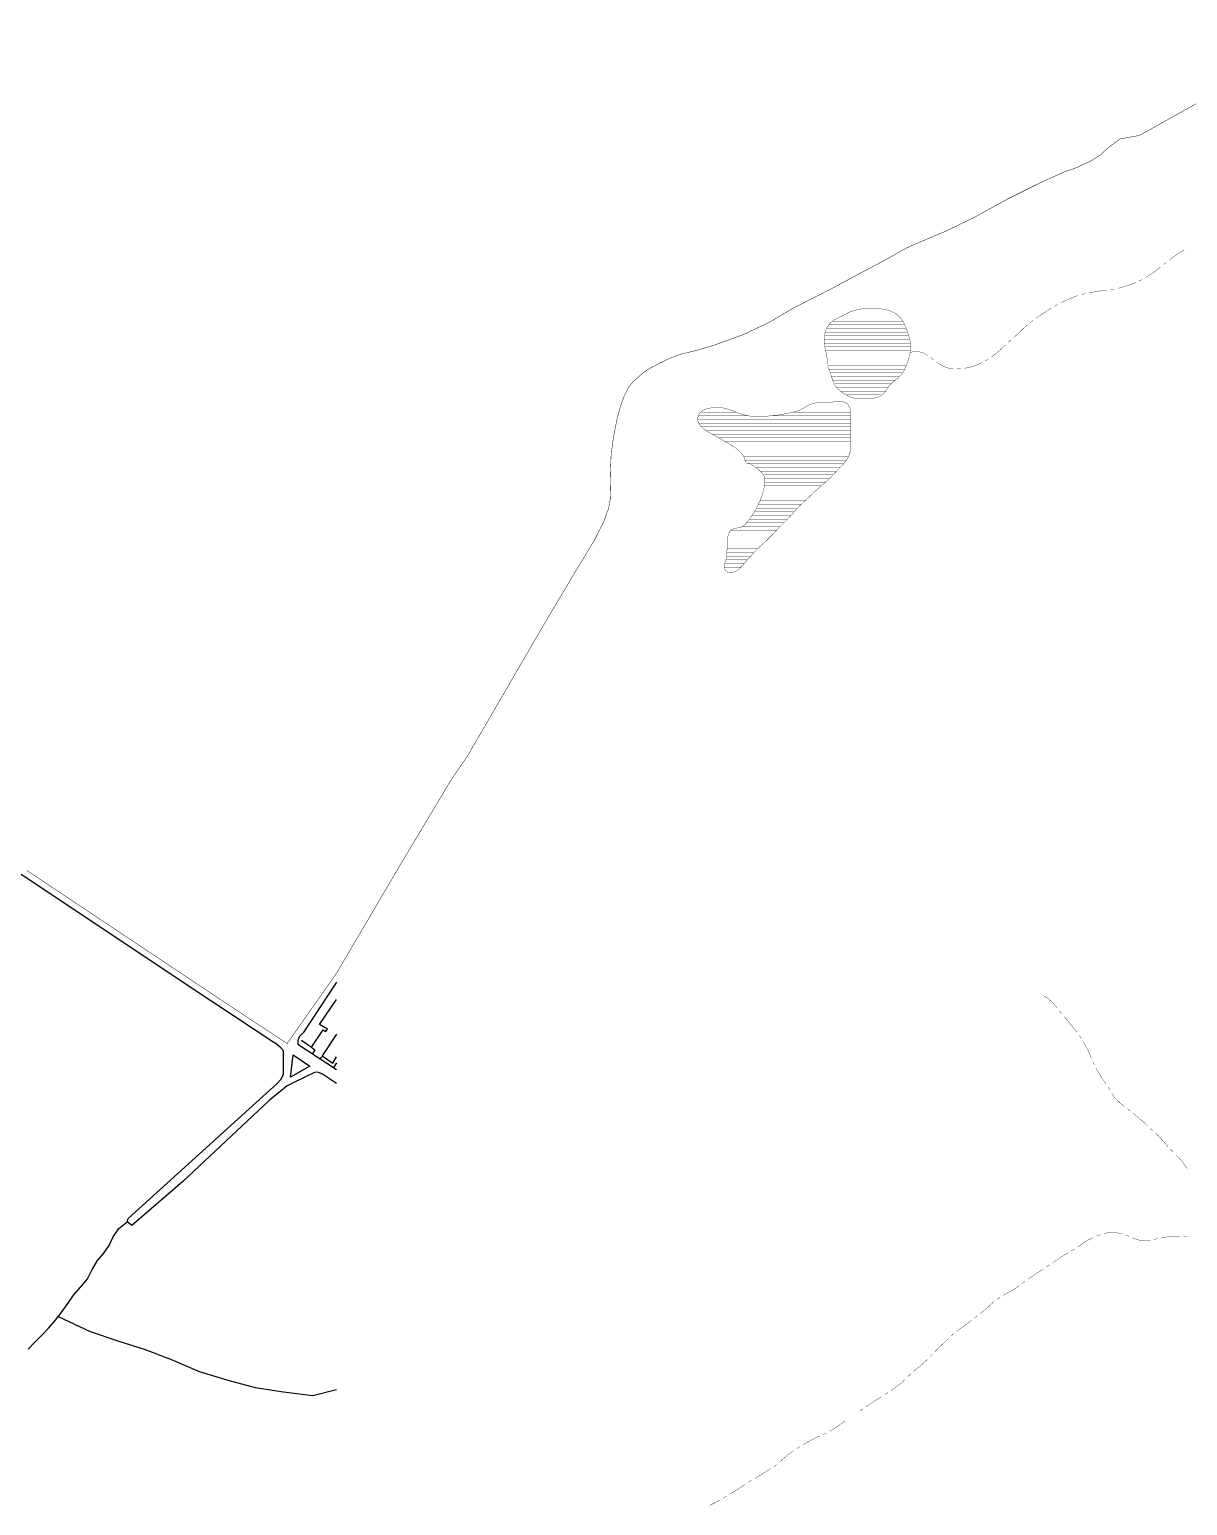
# Model space of a CAD drawing. Extents: x 204548 to 208114, y 4836513 to 4840071.
# Drawn here: x 206789 to 207416, y 4838998 to 4839797 of the extents above; entities that cross this region are included whole.
import ezdxf

# ---------------------------------------------------------------- set-up
doc = ezdxf.new("R2010")
doc.units = 0
doc.header["$LTSCALE"] = 1.5
doc.header["$MEASUREMENT"] = 0
for name, color, linetype in [('HD-CURSO-INTER', 170, 'CONTINUOUS'), ('HD-HACH-HIDROG', 160, 'CONTINUOUS'), ('HD-LAGOS-PERENE', 170, 'CONTINUOUS'), ('LM-LIM-SETOR-FISCAL', 2, 'CONTINUOUS'), ('SV-CAMINHO-TRILHA', 20, 'CONTINUOUS'), ('SV-RUA-NAO-PAV-S-GUIA-C-GUIA', 7, 'CONTINUOUS'), ('SV-RUA-PAVIM-S-GUIA-C-GUIA', 7, 'CONTINUOUS')]:
    doc.layers.add(name, color=color, linetype=linetype)
doc.linetypes.add('Limite', pattern='A,20,-3,[130,ltypeshp.shx,S=6.35,R=0,X=0,Y=0],-3,20', length=46)

# ---------------------------------------------------------------- blocks, each defined once
blk = doc.blocks.new('*X2')
at = {"layer": 'HD-HACH-HIDROG', "const_width": 0.13}
for points in [[(207151.016751, 4839587.521238), (207177.809416, 4839587.521506)], [(207152.714457, 4839589.521288), (207171.265817, 4839589.521474)], [(207156.562575, 4839591.52136), (207165.326393, 4839591.521447)], [(207190.268369, 4839587.521631), (207233.493734, 4839587.522063)], [(207202.276679, 4839589.521784), (207233.394329, 4839589.522095)], [(207207.616992, 4839591.52187), (207233.239926, 4839591.522126)], [(207211.194014, 4839593.521939), (207232.063449, 4839593.522148)], [(207150.572488, 4839585.521201), (207233.545213, 4839585.52203)], [(207151.209894, 4839583.521174), (207233.534184, 4839583.521997)], [(207152.658922, 4839581.521155), (207233.523154, 4839581.521964)], [(207155.353793, 4839579.521149), (207233.525011, 4839579.521931)], [(207158.580714, 4839577.521149), (207233.532028, 4839577.521898)], [(207162.131434, 4839575.521151), (207233.539046, 4839575.521865)], [(207165.54181, 4839573.521152), (207233.525429, 4839573.521832)], [(207168.749337, 4839571.521151), (207233.508565, 4839571.521799)], [(207171.893034, 4839569.52115), (207233.491701, 4839569.521766)], [(207173.945134, 4839567.521137), (207232.79033, 4839567.521726)], [(207175.31697, 4839565.521118), (207232.012157, 4839565.521685)], [(207176.119583, 4839563.521093), (207231.233984, 4839563.521644)], [(207177.790777, 4839561.521077), (207229.474166, 4839561.521594)], [(207182.18054, 4839559.521088), (207227.683129, 4839559.521543)], [(207184.461022, 4839557.521078), (207225.873577, 4839557.521492)], [(207186.486991, 4839555.521065), (207223.987224, 4839555.52144)], [(207186.246187, 4839547.52093), (207215.265876, 4839547.521221)], [(207186.604194, 4839549.520967), (207217.591656, 4839549.521277)], [(207186.724234, 4839553.521034), (207222.023848, 4839553.521387)], [(207186.961478, 4839551.521004), (207219.840454, 4839551.521332)], [(207183.438533, 4839539.52077), (207206.685292, 4839539.521003)], [(207184.314922, 4839541.520812), (207208.843246, 4839541.521057)], [(207185.14666, 4839543.520853), (207210.99117, 4839543.521112)], [(207185.88818, 4839545.520894), (207213.09649, 4839545.521166)], [(207178.528518, 4839531.520589), (207199.307232, 4839531.520797)], [(207179.971175, 4839533.520637), (207201.108556, 4839533.520848)], [(207181.377474, 4839535.520684), (207202.913844, 4839535.520899)], [(207182.408003, 4839537.520727), (207204.786666, 4839537.520951)], [(207167.382203, 4839523.520346), (207191.515796, 4839523.520587)], [(207168.465274, 4839525.52039), (207193.365863, 4839525.520639)], [(207174.920134, 4839527.520487), (207195.218612, 4839527.52069)], [(207177.070838, 4839529.520542), (207197.266286, 4839529.520744)], [(207166.561676, 4839515.520206), (207183.247647, 4839515.520372)], [(207166.593422, 4839517.520239), (207185.376737, 4839517.520427)], [(207166.625169, 4839519.520272), (207187.502213, 4839519.520481)], [(207167.001243, 4839521.520309), (207189.523124, 4839521.520534)], [(207165.47664, 4839507.520063), (207175.872023, 4839507.520167)], [(207165.883851, 4839509.5201), (207177.677779, 4839509.520218)], [(207166.201943, 4839511.520136), (207179.405095, 4839511.520268)], [(207166.520034, 4839513.520172), (207181.132411, 4839513.520318)], [(207165.032129, 4839505.520025), (207173.84972, 4839505.520113)]]:
    blk.add_lwpolyline(points, dxfattribs=at)
blk = doc.blocks.new('*X1')
at = {"layer": 'HD-HACH-HIDROG', "const_width": 0.13}
for points in [[(207231.28086, 4839642.790654), (207257.472806, 4839642.790916)], [(207236.979559, 4839644.790744), (207252.314787, 4839644.790898)], [(207220.682588, 4839634.790416), (207263.439264, 4839634.790844)], [(207221.922176, 4839636.790462), (207262.539423, 4839636.790868)], [(207223.956286, 4839638.790515), (207261.639582, 4839638.790892)], [(207227.531012, 4839640.790584), (207259.618193, 4839640.790905)], [(207219.227894, 4839626.79027), (207265.819811, 4839626.790736)], [(207219.263475, 4839628.790303), (207265.306333, 4839628.790764)], [(207219.53877, 4839630.790339), (207264.792855, 4839630.790791)], [(207219.814065, 4839632.790375), (207264.279378, 4839632.790819)], [(207219.600722, 4839624.790241), (207265.760966, 4839624.790702)], [(207219.973549, 4839622.790211), (207265.70191, 4839622.790669)], [(207220.325135, 4839620.790182), (207265.419101, 4839620.790633)], [(207220.65547, 4839618.790152), (207264.873281, 4839618.790594)], [(207220.816265, 4839616.790121), (207264.327462, 4839616.790556)], [(207220.94354, 4839614.790089), (207263.52854, 4839614.790515)], [(207221.481863, 4839612.790061), (207262.699838, 4839612.790473)], [(207222.256497, 4839610.790036), (207261.509374, 4839610.790429)], [(207223.031131, 4839608.790011), (207259.740485, 4839608.790378)], [(207223.951086, 4839606.789987), (207257.728186, 4839606.790325)], [(207224.952784, 4839604.789964), (207255.342797, 4839604.790268)], [(207225.954481, 4839602.789941), (207253.706496, 4839602.790219)], [(207228.223929, 4839600.789931), (207252.306915, 4839600.790172)], [(207231.28251, 4839598.789928), (207249.771883, 4839598.790113)]]:
    blk.add_lwpolyline(points, dxfattribs=at)

msp = doc.modelspace()

# ---------------------------------------------------------------- linework, layer by layer
at = {"layer": 'HD-CURSO-INTER', "const_width": 0.18, "flags": 128}
for points in [[(207409.02, 4839674.08), (207409.98, 4839674.76)], [(207409.98, 4839674.76), (207410.25, 4839674.95)], [(207410.25, 4839674.95), (207410.81, 4839675.32)], [(207410.81, 4839675.32), (207411.49, 4839675.79)], [(207411.49, 4839675.79), (207412.48, 4839676.42)], [(207412.48, 4839676.42), (207412.75, 4839676.6)], [(207412.75, 4839676.6), (207413.33, 4839676.95)], [(207413.33, 4839676.95), (207414.04, 4839677.38)], [(207414.04, 4839677.38), (207414.18, 4839677.47)], [(207398.88, 4839666.17), (207399.7, 4839666.8)], [(207399.7, 4839666.8), (207400.41, 4839667.35)], [(207400.41, 4839667.35), (207401.28, 4839668.03)], [(207402.84, 4839669.28), (207403.62, 4839669.91)], [(207403.62, 4839669.91), (207403.93, 4839670.15)], [(207403.93, 4839670.15), (207404.41, 4839670.53)], [(207405.97, 4839671.77), (207406.28, 4839672.01)], [(207406.28, 4839672.01), (207407.56, 4839672.99)], [(207407.56, 4839672.99), (207407.81, 4839673.19)], [(207407.81, 4839673.19), (207408.36, 4839673.59)], [(207408.36, 4839673.59), (207409.02, 4839674.08)], [(207384, 4839658.19), (207384.84, 4839658.48)], [(207384.84, 4839658.48), (207385.89, 4839658.87)], [(207385.89, 4839658.87), (207386.25, 4839659)], [(207386.25, 4839659), (207386.82, 4839659.23)], [(207386.82, 4839659.23), (207387.65, 4839659.56)], [(207387.65, 4839659.56), (207387.75, 4839659.6)], [(207389.57, 4839660.43), (207390.47, 4839660.86)], [(207390.47, 4839660.86), (207391.32, 4839661.28)], [(207391.32, 4839661.28), (207391.36, 4839661.31)], [(207393.1, 4839662.3), (207393.92, 4839662.77)], [(207393.92, 4839662.77), (207394.81, 4839663.33)], [(207394.81, 4839663.33), (207395.19, 4839663.57)], [(207395.19, 4839663.57), (207395.65, 4839663.88)], [(207395.65, 4839663.88), (207396.44, 4839664.41)], [(207396.44, 4839664.41), (207397.3, 4839665.01)], [(207397.3, 4839665.01), (207397.67, 4839665.28)], [(207397.67, 4839665.28), (207398.11, 4839665.6)], [(207398.11, 4839665.6), (207398.88, 4839666.17)], [(207348.83, 4839649.45), (207351.03, 4839650.43)], [(207351.03, 4839650.43), (207351.57, 4839650.67)], [(207351.57, 4839650.67), (207352.87, 4839651.21)], [(207352.87, 4839651.21), (207353.54, 4839651.49)], [(207353.54, 4839651.49), (207354.73, 4839651.95)], [(207354.73, 4839651.95), (207354.94, 4839652.04)], [(207354.94, 4839652.04), (207355.67, 4839652.29)], [(207355.67, 4839652.29), (207356.36, 4839652.53)], [(207356.36, 4839652.53), (207356.62, 4839652.6)], [(207358.55, 4839653.14), (207359.08, 4839653.29)], [(207359.08, 4839653.29), (207360.5, 4839653.58)], [(207362.46, 4839653.98), (207363.44, 4839654.16)], [(207363.44, 4839654.16), (207363.5, 4839654.18)], [(207363.5, 4839654.18), (207364.42, 4839654.36)], [(207364.42, 4839654.36), (207364.99, 4839654.47)], [(207364.99, 4839654.47), (207366.38, 4839654.73)], [(207366.38, 4839654.73), (207366.47, 4839654.75)], [(207366.47, 4839654.75), (207368.36, 4839655.07)], [(207368.36, 4839655.07), (207368.82, 4839655.15)], [(207368.82, 4839655.15), (207371.33, 4839655.46)], [(207371.33, 4839655.46), (207371.8, 4839655.52)], [(207371.8, 4839655.52), (207372.32, 4839655.58)], [(207374.31, 4839655.83), (207375.3, 4839655.96)], [(207375.3, 4839655.96), (207375.72, 4839656.02)], [(207375.72, 4839656.02), (207376.28, 4839656.13)], [(207378.24, 4839656.53), (207378.66, 4839656.61)], [(207378.66, 4839656.61), (207379.22, 4839656.76)], [(207379.22, 4839656.76), (207380.11, 4839656.99)], [(207380.11, 4839656.99), (207381.15, 4839657.28)], [(207381.15, 4839657.28), (207381.56, 4839657.4)], [(207381.56, 4839657.4), (207382.1, 4839657.57)], [(207382.1, 4839657.57), (207382.99, 4839657.85)], [(207382.99, 4839657.85), (207384, 4839658.19)], [(207336.29, 4839642.02), (207336.82, 4839642.38)], [(207336.82, 4839642.38), (207337.95, 4839643.14)], [(207337.95, 4839643.14), (207338.07, 4839643.21)], [(207338.07, 4839643.21), (207340.46, 4839644.78)], [(207340.46, 4839644.78), (207340.57, 4839644.86)], [(207340.57, 4839644.86), (207342.16, 4839645.83)], [(207343.88, 4839646.86), (207344.26, 4839647.08)], [(207344.26, 4839647.08), (207344.75, 4839647.35)], [(207344.75, 4839647.35), (207345.57, 4839647.81)], [(207345.57, 4839647.81), (207345.62, 4839647.84)], [(207347.4, 4839648.75), (207348.3, 4839649.19)], [(207348.3, 4839649.19), (207348.83, 4839649.45)], [(207326.23, 4839634.04), (207326.86, 4839634.64)], [(207326.86, 4839634.64), (207327.31, 4839635.07)], [(207327.31, 4839635.07), (207329.07, 4839636.66)], [(207330.62, 4839637.93), (207331.4, 4839638.55)], [(207331.4, 4839638.55), (207331.83, 4839638.89)], [(207331.83, 4839638.89), (207332.2, 4839639.15)], [(207333.82, 4839640.32), (207334.28, 4839640.63)], [(207334.28, 4839640.63), (207335.47, 4839641.45)], [(207335.47, 4839641.45), (207335.51, 4839641.48)], [(207335.51, 4839641.48), (207336.29, 4839642.02)], [(207318.77, 4839627.18), (207319.51, 4839627.86)], [(207319.51, 4839627.86), (207319.84, 4839628.17)], [(207319.84, 4839628.17), (207320.25, 4839628.53)], [(207321.74, 4839629.86), (207322.08, 4839630.16)], [(207322.08, 4839630.16), (207322.49, 4839630.52)], [(207322.49, 4839630.52), (207323.2, 4839631.16)], [(207323.2, 4839631.16), (207324.69, 4839632.56)], [(207324.69, 4839632.56), (207325.15, 4839632.99)], [(207325.15, 4839632.99), (207326.13, 4839633.94)], [(207326.13, 4839633.94), (207326.23, 4839634.04)], [(207265.67, 4839621.71), (207266.63, 4839622)], [(207266.63, 4839622), (207267.3, 4839622.2)], [(207267.3, 4839622.2), (207268.59, 4839622.35)], [(207268.59, 4839622.35), (207268.84, 4839622.37)], [(207268.84, 4839622.37), (207271.56, 4839621.96)], [(207271.56, 4839621.96), (207271.68, 4839621.94)], [(207271.68, 4839621.94), (207272.49, 4839621.61)], [(207272.49, 4839621.61), (207273.17, 4839621.33)], [(207273.17, 4839621.33), (207275.11, 4839620.15)], [(207276.76, 4839619.02), (207276.94, 4839618.89)], [(207276.94, 4839618.89), (207277.55, 4839618.42)], [(207277.55, 4839618.42), (207278.17, 4839617.95)], [(207309.67, 4839619.38), (207309.87, 4839619.51)], [(207309.87, 4839619.51), (207310.48, 4839619.96)], [(207310.48, 4839619.96), (207311.08, 4839620.4)], [(207311.08, 4839620.4), (207312.07, 4839621.17)], [(207312.07, 4839621.17), (207312.26, 4839621.32)], [(207312.26, 4839621.32), (207312.84, 4839621.81)], [(207312.84, 4839621.81), (207313.41, 4839622.28)], [(207313.41, 4839622.28), (207314.36, 4839623.11)], [(207314.36, 4839623.11), (207314.65, 4839623.37)], [(207314.65, 4839623.37), (207316.57, 4839625.14)], [(207316.57, 4839625.14), (207316.85, 4839625.41)], [(207316.85, 4839625.41), (207317.3, 4839625.83)], [(207278.17, 4839617.95), (207278.35, 4839617.82)], [(207279.95, 4839616.62), (207280.77, 4839616.04)], [(207280.77, 4839616.04), (207280.82, 4839616.01)], [(207280.82, 4839616.01), (207281.61, 4839615.5)], [(207281.61, 4839615.5), (207282.1, 4839615.19)], [(207282.1, 4839615.19), (207283.34, 4839614.5)], [(207283.34, 4839614.5), (207283.42, 4839614.46)], [(207283.42, 4839614.46), (207286.13, 4839613.4)], [(207286.13, 4839613.4), (207286.19, 4839613.38)], [(207286.19, 4839613.38), (207287.11, 4839613.19)], [(207287.11, 4839613.19), (207287.82, 4839613.04)], [(207287.82, 4839613.04), (207289.08, 4839612.91)], [(207291.08, 4839612.86), (207293.08, 4839612.97)], [(207295.07, 4839613.2), (207297.03, 4839613.56)], [(207297.03, 4839613.56), (207297.08, 4839613.57)], [(207297.08, 4839613.57), (207299.92, 4839614.36)], [(207299.92, 4839614.36), (207299.97, 4839614.37)], [(207299.97, 4839614.37), (207300.87, 4839614.7)], [(207300.87, 4839614.7), (207301.39, 4839614.88)], [(207301.39, 4839614.88), (207303.64, 4839615.84)], [(207303.64, 4839615.84), (207303.65, 4839615.85)], [(207303.65, 4839615.85), (207304.53, 4839616.29)], [(207306.3, 4839617.23), (207306.32, 4839617.24)], [(207306.32, 4839617.24), (207307.16, 4839617.74)], [(207307.16, 4839617.74), (207307.61, 4839618)], [(207307.61, 4839618), (207308, 4839618.27)], [(207337.89, 4839273.5), (207338.77, 4839273.02)], [(207338.77, 4839273.02), (207339.25, 4839272.76)], [(207339.25, 4839272.76), (207340.45, 4839271.93)], [(207340.45, 4839271.93), (207340.48, 4839271.91)], [(207340.48, 4839271.91), (207341.95, 4839270.61)], [(207341.95, 4839270.61), (207342.41, 4839270.21)], [(207342.41, 4839270.21), (207344, 4839268.43)], [(207344, 4839268.43), (207344.4, 4839267.98)], [(207344.4, 4839267.98), (207345.27, 4839266.89)], [(207346.5, 4839265.31), (207347, 4839264.68)], [(207347, 4839264.68), (207347.75, 4839263.74)], [(207349.07, 4839262.24), (207349.74, 4839261.5)], [(207349.74, 4839261.5), (207349.83, 4839261.4)], [(207349.83, 4839261.4), (207351.07, 4839259.83)], [(207349.83, 4839261.4), (207349.83, 4839261.4)], [(207351.07, 4839259.83), (207351.7, 4839259.05)], [(207351.7, 4839259.05), (207352.33, 4839258.28)], [(207352.33, 4839258.28), (207352.64, 4839257.89)], [(207352.64, 4839257.89), (207354.22, 4839255.95)], [(207354.22, 4839255.95), (207354.51, 4839255.59)], [(207354.51, 4839255.59), (207354.85, 4839255.17)], [(207354.85, 4839255.17), (207355.44, 4839254.41)], [(207355.44, 4839254.41), (207356.07, 4839253.59)], [(207357.26, 4839251.98), (207357.5, 4839251.64)], [(207357.5, 4839251.64), (207357.83, 4839251.16)], [(207357.83, 4839251.16), (207358.34, 4839250.4)], [(207358.34, 4839250.4), (207358.39, 4839250.33)], [(207359.45, 4839248.63), (207359.92, 4839247.85)], [(207359.92, 4839247.85), (207360.93, 4839246.02)], [(207360.93, 4839246.02), (207361.27, 4839245.41)], [(207361.27, 4839245.41), (207361.85, 4839244.25)], [(207361.85, 4839244.25), (207361.95, 4839244.07)], [(207361.95, 4839244.07), (207362.29, 4839243.35)], [(207362.29, 4839243.35), (207362.59, 4839242.71)], [(207362.59, 4839242.71), (207363.5, 4839240.6)], [(207363.5, 4839240.6), (207363.75, 4839240.03)], [(207363.75, 4839240.03), (207363.89, 4839239.68)], [(207364.66, 4839237.84), (207365.06, 4839236.92)], [(207365.06, 4839236.92), (207365.4, 4839236.15)], [(207365.4, 4839236.15), (207365.47, 4839236.01)], [(207366.38, 4839234.23), (207366.77, 4839233.48)], [(207366.77, 4839233.48), (207367.34, 4839232.48)], [(207367.34, 4839232.48), (207367.51, 4839232.18)], [(207367.51, 4839232.18), (207368.38, 4839230.77)], [(207368.38, 4839230.77), (207368.88, 4839229.96)], [(207368.88, 4839229.96), (207369.46, 4839229.08)], [(207369.46, 4839229.08), (207369.7, 4839228.7)], [(207369.7, 4839228.7), (207370.56, 4839227.42)], [(207370.56, 4839227.42), (207371.07, 4839226.67)], [(207371.07, 4839226.67), (207371.68, 4839225.76)], [(207372.8, 4839224.1), (207373.34, 4839223.26)], [(207373.34, 4839223.26), (207373.56, 4839222.92)], [(207373.56, 4839222.92), (207373.86, 4839222.41)], [(207374.88, 4839220.68), (207375.39, 4839219.82)], [(207375.39, 4839219.82), (207375.63, 4839219.42)], [(207375.63, 4839219.42), (207376.52, 4839218.18)], [(207376.52, 4839218.18), (207376.89, 4839217.66)], [(207376.89, 4839217.66), (207378.6, 4839216.03)], [(207378.6, 4839216.03), (207379.05, 4839215.6)], [(207379.05, 4839215.6), (207380.14, 4839214.76)], [(207380.14, 4839214.76), (207380.25, 4839214.68)], [(207380.25, 4839214.68), (207381.74, 4839213.55)], [(207383.32, 4839212.32), (207383.6, 4839212.1)], [(207383.6, 4839212.1), (207384.88, 4839211.07)], [(207386.44, 4839209.82), (207387.21, 4839209.19)], [(207387.21, 4839209.19), (207387.28, 4839209.13)], [(207387.28, 4839209.13), (207387.99, 4839208.56)], [(207387.99, 4839208.56), (207388.44, 4839208.18)], [(207388.44, 4839208.18), (207389.53, 4839207.28)], [(207389.53, 4839207.28), (207389.6, 4839207.23)], [(207389.6, 4839207.23), (207390.29, 4839206.63)], [(207390.29, 4839206.63), (207390.74, 4839206.25)], [(207390.74, 4839206.25), (207391.8, 4839205.32)], [(207391.8, 4839205.32), (207392.03, 4839205.12)], [(207392.03, 4839205.12), (207394.02, 4839203.3)], [(207395.49, 4839201.94), (207396.22, 4839201.27)], [(207396.22, 4839201.27), (207396.67, 4839200.85)], [(207396.67, 4839200.85), (207396.96, 4839200.59)], [(207398.42, 4839199.22), (207398.86, 4839198.81)], [(207398.86, 4839198.81), (207399.85, 4839197.83)], [(207399.85, 4839197.83), (207400.15, 4839197.53)], [(207400.15, 4839197.53), (207401.9, 4839195.64)], [(207401.9, 4839195.64), (207402.19, 4839195.33)], [(207402.19, 4839195.33), (207402.58, 4839194.9)], [(207402.58, 4839194.9), (207403.19, 4839194.21)], [(207403.19, 4839194.21), (207403.9, 4839193.4)], [(207403.9, 4839193.4), (207404.18, 4839193.08)], [(207404.18, 4839193.08), (207405.23, 4839191.91)], [(207406.59, 4839190.44), (207407.27, 4839189.7)], [(207407.27, 4839189.7), (207407.32, 4839189.64)], [(207407.32, 4839189.64), (207407.96, 4839188.98)], [(207409.36, 4839187.55), (207409.48, 4839187.43)], [(207409.48, 4839187.43), (207410.06, 4839186.84)], [(207410.06, 4839186.84), (207410.53, 4839186.36)], [(207410.53, 4839186.36), (207411.44, 4839185.4)], [(207411.44, 4839185.4), (207411.56, 4839185.27)], [(207411.56, 4839185.27), (207412.1, 4839184.65)], [(207412.1, 4839184.65), (207412.66, 4839184.01)], [(207412.66, 4839184.01), (207413.95, 4839182.28)], [(207413.95, 4839182.28), (207414.45, 4839181.61)], [(207414.45, 4839181.61), (207415.12, 4839180.66)], [(207415.12, 4839180.66), (207415.32, 4839180.38)], [(207415.32, 4839180.38), (207415.71, 4839179.85)], [(207358.84, 4839139.22), (207358.26, 4839138.81)], [(207360.72, 4839140.52), (207358.84, 4839139.22)], [(207361.35, 4839140.86), (207360.72, 4839140.52)], [(207362.65, 4839141.58), (207361.35, 4839140.86)], [(207363.11, 4839141.8), (207362.65, 4839141.58)], [(207364.01, 4839142.22), (207363.11, 4839141.8)], [(207364.02, 4839142.23), (207364.01, 4839142.22)], [(207364.93, 4839142.64), (207364.02, 4839142.23)], [(207367.5, 4839143.76), (207366.76, 4839143.44)], [(207367.68, 4839143.83), (207367.5, 4839143.76)], [(207368.62, 4839144.19), (207367.68, 4839143.83)], [(207370.67, 4839144.83), (207370.52, 4839144.78)], [(207371.5, 4839144.99), (207370.67, 4839144.83)], [(207372.14, 4839145.11), (207371.5, 4839144.99)], [(207372.49, 4839145.15), (207372.14, 4839145.11)], [(207373.64, 4839145.27), (207372.49, 4839145.15)], [(207374.48, 4839145.3), (207373.64, 4839145.27)], [(207375.15, 4839145.31), (207374.48, 4839145.3)], [(207375.48, 4839145.29), (207375.15, 4839145.31)], [(207377.21, 4839145.19), (207375.48, 4839145.29)], [(207377.48, 4839145.15), (207377.21, 4839145.19)], [(207378.7, 4839144.98), (207377.48, 4839145.15)], [(207379.45, 4839144.82), (207378.7, 4839144.98)], [(207380.17, 4839144.66), (207379.45, 4839144.82)], [(207380.42, 4839144.59), (207380.17, 4839144.66)], [(207384.18, 4839143.25), (207382.33, 4839144)], [(207386.5, 4839142.29), (207386.03, 4839142.49)], [(207386.96, 4839142.11), (207386.5, 4839142.29)], [(207387.92, 4839141.74), (207386.96, 4839142.11)], [(207388.84, 4839141.43), (207387.92, 4839141.74)], [(207389.36, 4839141.26), (207388.84, 4839141.43)], [(207389.81, 4839141.19), (207389.36, 4839141.26)], [(207392.3, 4839140.76), (207389.81, 4839141.19)], [(207392.77, 4839140.79), (207392.3, 4839140.76)], [(207394.24, 4839140.87), (207392.77, 4839140.79)], [(207394.76, 4839140.96), (207394.24, 4839140.87)], [(207395.72, 4839141.13), (207394.76, 4839140.96)], [(207395.74, 4839141.14), (207395.72, 4839141.13)], [(207398.99, 4839141.94), (207397.69, 4839141.61)], [(207399.63, 4839142.09), (207398.99, 4839141.94)], [(207401.94, 4839142.57), (207401.59, 4839142.5)], [(207402.57, 4839142.65), (207401.94, 4839142.57)], [(207404.9, 4839142.94), (207402.57, 4839142.65)], [(207405.56, 4839142.97), (207404.9, 4839142.94)], [(207407.15, 4839143.03), (207405.56, 4839142.97)], [(207407.55, 4839143.03), (207407.15, 4839143.03)], [(207408.65, 4839143.03), (207407.55, 4839143.03)], [(207409.55, 4839143.02), (207408.65, 4839143.03)], [(207411.13, 4839143.02), (207409.55, 4839143.02)], [(207411.55, 4839143.02), (207411.13, 4839143.02)], [(207414.13, 4839143.04), (207413.55, 4839143.04)], [(207414.55, 4839143.04), (207414.13, 4839143.04)], [(207415.55, 4839143.05), (207414.55, 4839143.04)], [(207346.79, 4839131.62), (207344.51, 4839130.09)], [(207347.01, 4839131.76), (207346.79, 4839131.62)], [(207349.3, 4839133.21), (207347.01, 4839131.76)], [(207349.54, 4839133.35), (207349.3, 4839133.21)], [(207350.59, 4839133.98), (207349.54, 4839133.35)], [(207351.26, 4839134.38), (207350.59, 4839133.98)], [(207353.74, 4839135.81), (207352.99, 4839135.38)], [(207353.86, 4839135.89), (207353.74, 4839135.81)], [(207354.72, 4839136.4), (207353.86, 4839135.89)], [(207357.05, 4839137.92), (207356.39, 4839137.49)], [(207357.22, 4839138.05), (207357.05, 4839137.92)], [(207358.26, 4839138.81), (207357.22, 4839138.05)], [(207333.95, 4839123.1), (207332.84, 4839122.36)], [(207334.51, 4839123.47), (207333.95, 4839123.1)], [(207335.21, 4839123.92), (207334.51, 4839123.47)], [(207335.34, 4839124.01), (207335.21, 4839123.92)], [(207336.47, 4839124.73), (207335.34, 4839124.01)], [(207337.02, 4839125.1), (207336.47, 4839124.73)], [(207337.86, 4839125.64), (207337.02, 4839125.1)], [(207340.77, 4839127.56), (207339.53, 4839126.74)], [(207341.2, 4839127.85), (207340.77, 4839127.56)], [(207343.06, 4839129.11), (207342.85, 4839128.97)], [(207343.68, 4839129.53), (207343.06, 4839129.11)], [(207344.3, 4839129.96), (207343.68, 4839129.53)], [(207344.51, 4839130.09), (207344.3, 4839129.96)], [(207323.09, 4839115.37), (207322.42, 4839114.91)], [(207324.68, 4839116.48), (207323.09, 4839115.37)], [(207324.73, 4839116.51), (207324.68, 4839116.48)], [(207327.33, 4839118.47), (207326.33, 4839117.71)], [(207327.93, 4839118.91), (207327.33, 4839118.47)], [(207329.75, 4839120.24), (207329.55, 4839120.09)], [(207330.36, 4839120.66), (207329.75, 4839120.24)], [(207332.21, 4839121.95), (207330.36, 4839120.66)], [(207332.84, 4839122.36), (207332.21, 4839121.95)], [(207311.22, 4839107.99), (207309.71, 4839106.67)], [(207313.06, 4839109.4), (207312.8, 4839109.2)], [(207313.63, 4839109.77), (207313.06, 4839109.4)], [(207314.32, 4839110.23), (207313.63, 4839109.77)], [(207314.46, 4839110.32), (207314.32, 4839110.23)], [(207317.21, 4839111.93), (207316.18, 4839111.34)], [(207317.93, 4839112.32), (207317.21, 4839111.93)], [(207318.53, 4839112.65), (207317.93, 4839112.32)], [(207318.8, 4839112.8), (207318.53, 4839112.65)], [(207319.84, 4839113.38), (207318.8, 4839112.8)], [(207320.54, 4839113.79), (207319.84, 4839113.38)], [(207322.42, 4839114.91), (207320.54, 4839113.79)], [(207301.95, 4839100.17), (207300.48, 4839099.01)], [(207302.05, 4839100.25), (207301.95, 4839100.17)], [(207305.51, 4839102.93), (207303.63, 4839101.48)], [(207305.99, 4839103.33), (207305.51, 4839102.93)], [(207307.04, 4839104.22), (207305.99, 4839103.33)], [(207307.5, 4839104.64), (207307.04, 4839104.22)], [(207308.15, 4839105.23), (207307.5, 4839104.64)], [(207308.24, 4839105.32), (207308.15, 4839105.23)], [(207309.24, 4839106.26), (207308.24, 4839105.32)], [(207309.71, 4839106.67), (207309.24, 4839106.26)], [(207291.24, 4839092.16), (207290.85, 4839091.86)], [(207291.65, 4839092.46), (207291.24, 4839092.16)], [(207292.59, 4839093.15), (207291.65, 4839092.46)], [(207293.28, 4839093.63), (207292.59, 4839093.15)], [(207293.82, 4839094.01), (207293.28, 4839093.63)], [(207294.1, 4839094.2), (207293.82, 4839094.01)], [(207295.05, 4839094.86), (207294.1, 4839094.2)], [(207295.73, 4839095.35), (207295.05, 4839094.86)], [(207297.49, 4839096.62), (207295.73, 4839095.35)], [(207298.14, 4839097.13), (207297.49, 4839096.62)], [(207298.93, 4839097.75), (207298.14, 4839097.13)], [(207281.34, 4839083.02), (207280.88, 4839082.59)], [(207281.97, 4839083.61), (207281.34, 4839083.02)], [(207282.07, 4839083.7), (207281.97, 4839083.61)], [(207283.07, 4839084.64), (207282.07, 4839083.7)], [(207283.52, 4839085.07), (207283.07, 4839084.64)], [(207284.75, 4839086.27), (207283.52, 4839085.07)], [(207284.95, 4839086.47), (207284.75, 4839086.27)], [(207285.8, 4839087.34), (207284.95, 4839086.47)], [(207286.35, 4839087.9), (207285.8, 4839087.34)], [(207288.89, 4839090.29), (207287.8, 4839089.28)], [(207289.28, 4839090.62), (207288.89, 4839090.29)], [(207273.9, 4839075.51), (207272.84, 4839074.54)], [(207274.3, 4839075.91), (207273.9, 4839075.51)], [(207275.02, 4839076.61), (207274.3, 4839075.91)], [(207277.43, 4839079.12), (207276.41, 4839078.04)], [(207277.79, 4839079.5), (207277.43, 4839079.12)], [(207279.51, 4839081.28), (207279.18, 4839080.93)], [(207279.89, 4839081.64), (207279.51, 4839081.28)], [(207280.88, 4839082.59), (207279.89, 4839081.64)], [(207264.81, 4839067.64), (207264.53, 4839067.35)], [(207265.24, 4839068.06), (207264.81, 4839067.64)], [(207265.94, 4839068.76), (207265.24, 4839068.06)], [(207265.95, 4839068.76), (207265.94, 4839068.76)], [(207268.22, 4839070.71), (207267.47, 4839070.06)], [(207268.23, 4839070.72), (207268.22, 4839070.71)], [(207269.39, 4839071.65), (207268.23, 4839070.72)], [(207269.78, 4839071.97), (207269.39, 4839071.65)], [(207271.66, 4839073.51), (207269.78, 4839071.97)], [(207272.09, 4839073.88), (207271.66, 4839073.51)], [(207272.79, 4839074.5), (207272.09, 4839073.88)], [(207272.84, 4839074.54), (207272.79, 4839074.5)], [(207255.47, 4839059.84), (207255.3, 4839059.72)], [(207256.12, 4839060.3), (207255.47, 4839059.84)], [(207256.69, 4839060.71), (207256.12, 4839060.3)], [(207256.93, 4839060.89), (207256.69, 4839060.71)], [(207258.57, 4839062.09), (207256.93, 4839060.89)], [(207259.35, 4839062.66), (207258.57, 4839062.09)], [(207259.78, 4839062.98), (207259.35, 4839062.66)], [(207260.14, 4839063.27), (207259.78, 4839062.98)], [(207260.96, 4839063.91), (207260.14, 4839063.27)], [(207261.67, 4839064.56), (207260.96, 4839063.91)], [(207262.71, 4839065.49), (207261.67, 4839064.56)], [(207263.14, 4839065.92), (207262.71, 4839065.49)], [(207244.35, 4839052.73), (207241.87, 4839051.04)], [(207246.29, 4839054), (207244.35, 4839052.73)], [(207244.35, 4839052.73), (207244.35, 4839052.73)], [(207246.86, 4839054.36), (207246.29, 4839054)], [(207247.56, 4839054.81), (207246.86, 4839054.36)], [(207247.71, 4839054.9), (207247.56, 4839054.81)], [(207249.39, 4839055.94), (207247.71, 4839054.9)], [(207249.41, 4839055.95), (207249.39, 4839055.94)], [(207250.27, 4839056.47), (207249.41, 4839055.95)], [(207253.22, 4839058.3), (207251.97, 4839057.52)], [(207253.65, 4839058.6), (207253.22, 4839058.3)], [(207230.35, 4839043.26), (207228.72, 4839042.1)], [(207239.41, 4839049.31), (207238.62, 4839048.74)], [(207240.23, 4839049.89), (207239.41, 4839049.31)], [(207239.41, 4839049.31), (207239.41, 4839049.31)], [(207216.63, 4839035.15), (207214.82, 4839034.3)], [(207220.3, 4839036.75), (207218.47, 4839035.93)], [(207223.46, 4839038.44), (207222.07, 4839037.66)], [(207223.8, 4839038.66), (207223.46, 4839038.44)], [(207224.72, 4839039.25), (207223.8, 4839038.66)], [(207225.47, 4839039.77), (207224.72, 4839039.25)], [(207226.7, 4839040.63), (207225.47, 4839039.77)], [(207227.1, 4839040.93), (207226.7, 4839040.63)], [(207227.92, 4839041.52), (207227.1, 4839040.93)], [(207228.72, 4839042.1), (207227.92, 4839041.52)], [(207202.73, 4839027.27), (207201.1, 4839026.11)], [(207206.06, 4839029.47), (207204.38, 4839028.39)], [(207208.5, 4839030.92), (207207.78, 4839030.5)], [(207208.65, 4839031), (207208.5, 4839030.92)], [(207209.82, 4839031.64), (207208.65, 4839031)], [(207210.4, 4839031.96), (207209.82, 4839031.64)], [(207211.58, 4839032.6), (207210.4, 4839031.96)], [(207212.16, 4839032.92), (207211.58, 4839032.6)], [(207212.9, 4839033.32), (207212.16, 4839032.92)], [(207213.03, 4839033.4), (207212.9, 4839033.32)], [(207214.22, 4839034.03), (207213.03, 4839033.4)], [(207214.82, 4839034.3), (207214.22, 4839034.03)], [(207192.6, 4839019.14), (207192.3, 4839018.9)], [(207193.39, 4839019.75), (207192.6, 4839019.14)], [(207195.74, 4839021.72), (207194.94, 4839021.01)], [(207196.43, 4839022.35), (207195.74, 4839021.72)], [(207196.85, 4839022.73), (207196.43, 4839022.35)], [(207197.18, 4839023.01), (207196.85, 4839022.73)], [(207197.98, 4839023.72), (207197.18, 4839023.01)], [(207198.71, 4839024.3), (207197.98, 4839023.72)], [(207199.62, 4839025.02), (207198.71, 4839024.3)], [(207200.29, 4839025.52), (207199.62, 4839025.02)], [(207200.82, 4839025.92), (207200.29, 4839025.52)], [(207201.1, 4839026.11), (207200.82, 4839025.92)], [(207179.79, 4839011.13), (207179.03, 4839010.66)], [(207179.89, 4839011.18), (207179.79, 4839011.13)], [(207183.68, 4839013.4), (207181.61, 4839012.19)], [(207184.2, 4839013.72), (207183.68, 4839013.4)], [(207185.93, 4839014.79), (207184.2, 4839013.72)], [(207186.74, 4839015.31), (207185.93, 4839014.79)], [(207187.19, 4839015.59), (207186.74, 4839015.31)], [(207187.59, 4839015.84), (207187.19, 4839015.59)], [(207188.52, 4839016.44), (207187.59, 4839015.84)], [(207189.28, 4839016.91), (207188.52, 4839016.44)], [(207189.8, 4839017.24), (207189.28, 4839016.91)], [(207190.12, 4839017.45), (207189.8, 4839017.24)], [(207192.3, 4839018.9), (207191.79, 4839018.56)], [(207169.62, 4839004.65), (207168.05, 4839003.71)], [(207169.76, 4839004.74), (207169.62, 4839004.65)], [(207172.19, 4839006.2), (207169.76, 4839004.74)], [(207172.33, 4839006.29), (207172.19, 4839006.2)], [(207174.45, 4839007.65), (207172.33, 4839006.29)], [(207174.85, 4839007.92), (207174.45, 4839007.65)], [(207175.69, 4839008.49), (207174.85, 4839007.92)], [(207176.51, 4839009.04), (207175.69, 4839008.49)], [(207178.19, 4839010.15), (207178.18, 4839010.14)], [(207179.03, 4839010.66), (207178.19, 4839010.15)], [(207157.48, 4838997.76), (207157.2, 4838997.63)], [(207157.61, 4838997.82), (207157.48, 4838997.76)], [(207158.84, 4838998.41), (207157.61, 4838997.82)], [(207159.4, 4838998.7), (207158.84, 4838998.41)], [(207160.17, 4838999.09), (207159.4, 4838998.7)], [(207160.29, 4838999.16), (207160.17, 4838999.09)], [(207162.79, 4839000.55), (207160.29, 4838999.16)], [(207162.91, 4839000.62), (207162.79, 4839000.55)], [(207164.8, 4839001.75), (207164.63, 4839001.64)], [(207165.48, 4839002.16), (207164.8, 4839001.75)], [(207166.08, 4839002.52), (207165.48, 4839002.16)], [(207166.34, 4839002.68), (207166.08, 4839002.52)]]:
    msp.add_lwpolyline(points, dxfattribs=at)
at = {"layer": 'HD-LAGOS-PERENE', "const_width": 0.18, "flags": 128}
for points in [[(207220.99, 4839614.06), (207222.2, 4839611.42), (207222.7, 4839609.97), (207223.17, 4839608.49), (207223.81, 4839606.59), (207224.38, 4839605.17), (207225.06, 4839603.83), (207226.28, 4839602.14), (207228.58, 4839600.28), (207229.89, 4839599.5), (207232.19, 4839598.25), (207233.55, 4839597.59), (207236.02, 4839596.8), (207238.98, 4839596.64), (207240.5, 4839596.72), (207243.26, 4839596.83), (207244.76, 4839596.89), (207247.02, 4839597.21), (207248.46, 4839597.68), (207249.83, 4839598.37), (207251.05, 4839599.27), (207252.59, 4839601.07), (207253.4, 4839602.35), (207254.22, 4839603.6), (207255.82, 4839605.35), (207256.99, 4839606.29), (207258.2, 4839607.21), (207259.8, 4839608.59), (207260.84, 4839609.69), (207262.19, 4839611.56), (207263.47, 4839614.27), (207263.97, 4839615.69), (207264.73, 4839618.01), (207265.16, 4839619.45), (207265.67, 4839621.71), (207265.86, 4839623.2), (207265.93, 4839624.71), (207265.88, 4839626.21), (207265.59, 4839628.27), (207264.84, 4839631.18), (207264.37, 4839632.61), (207263.7, 4839634.52), (207263.15, 4839635.92), (207262.52, 4839637.29), (207261.8, 4839638.6), (207260.65, 4839640.21), (207259.63, 4839641.34), (207258.49, 4839642.35), (207257.25, 4839643.21), (207255.31, 4839644.14), (207253.89, 4839644.6), (207252.41, 4839644.94), (207250.92, 4839645.21), (207249.26, 4839645.46), (207247.77, 4839645.63), (207244.78, 4839645.79), (207243.05, 4839645.74), (207240.06, 4839645.43), (207238.57, 4839645.19), (207236.51, 4839644.77), (207235.05, 4839644.39), (207232.82, 4839643.6), (207230.17, 4839642.23), (207228.84, 4839641.51), (207226.99, 4839640.6), (207225.62, 4839639.95), (207224.29, 4839639.24), (207222.74, 4839638.11), (207220.9, 4839635.75), (207220.23, 4839634.38), (207219.48, 4839632.1), (207219.2, 4839630.61), (207219.06, 4839629.11), (207219.09, 4839627.53), (207219.54, 4839624.57), (207219.87, 4839623.1), (207220.44, 4839620.31), (207220.71, 4839618.46), (207220.96, 4839615.47)], [(207176.73, 4839562), (207178.4, 4839561.74), (207179.81, 4839561.19), (207182.14, 4839559.56), (207184.39, 4839557.58), (207185.6, 4839556.59), (207186.95, 4839554.22), (207187.03, 4839552.67), (207186.81, 4839549.97), (207186.6, 4839548.47), (207185.96, 4839545.59), (207185.33, 4839543.74), (207184.14, 4839540.97), (207183.02, 4839538.61), (207182.35, 4839537.26), (207181.29, 4839535.34), (207179.64, 4839532.87), (207177.83, 4839530.47), (207176.14, 4839528.4), (207173.73, 4839527.05), (207172.15, 4839526.78), (207170.58, 4839526.54), (207168.42, 4839525.51), (207167.38, 4839523.52), (207166.98, 4839522.05), (207166.63, 4839519.55), (207166.56, 4839516.56), (207166.56, 4839515.05), (207166.42, 4839512.09), (207166.21, 4839510.61), (207165.85, 4839509.14), (207165.31, 4839507.48), (207165.02, 4839505.45), (207165.47, 4839503.99), (207167.03, 4839502.77), (207168.58, 4839502.6), (207170.25, 4839502.9), (207171.81, 4839503.56), (207173.18, 4839504.52), (207175.19, 4839506.71), (207176.8, 4839508.56), (207178.58, 4839510.56), (207179.55, 4839511.71), (207181.19, 4839513.59), (207183.31, 4839515.71), (207184.41, 4839516.73), (207185.53, 4839517.73), (207186.65, 4839518.73), (207188.53, 4839520.48), (207189.6, 4839521.53), (207191.21, 4839523.19), (207192.23, 4839524.29), (207193.23, 4839525.4), (207194.25, 4839526.51), (207196.26, 4839528.55), (207197.34, 4839529.59), (207198.42, 4839530.63), (207200.29, 4839532.56), (207202.28, 4839534.8), (207203.81, 4839536.53), (207204.82, 4839537.64), (207206.49, 4839539.34), (207208.68, 4839541.39), (207209.79, 4839542.4), (207211.68, 4839544.17), (207212.76, 4839545.22), (207214.59, 4839546.94), (207216.85, 4839548.91), (207218, 4839549.88), (207219.79, 4839551.42), (207220.91, 4839552.43), (207222.59, 4839554.04), (207224.65, 4839556.22), (207225.67, 4839557.32), (207227.3, 4839558.98), (207228.35, 4839560.05), (207229.38, 4839561.15), (207231.21, 4839563.46), (207231.98, 4839564.76), (207232.62, 4839566.13), (207233.11, 4839567.57), (207233.45, 4839569.04), (207233.63, 4839570.81), (207233.6, 4839573.81), (207233.51, 4839576.75), (207233.51, 4839578.26), (207233.52, 4839580.95), (207233.5, 4839583.93), (207233.52, 4839585.44), (207233.63, 4839587.92), (207233.64, 4839589.44), (207233.3, 4839591.42), (207232.04, 4839593.57), (207230.88, 4839594.57), (207228.35, 4839595.4), (207226.85, 4839595.35), (207225.31, 4839595.13), (207222.48, 4839594.79), (207219.5, 4839594.73), (207217.21, 4839594.7), (207215.7, 4839594.6), (207214.19, 4839594.41), (207212.72, 4839594.08), (207211.28, 4839593.57), (207208.65, 4839592.13), (207207.36, 4839591.36), (207205.26, 4839590.37), (207203.84, 4839589.89), (207202.38, 4839589.49), (207200.14, 4839588.97), (207198.67, 4839588.68), (207195.72, 4839588.17), (207193.68, 4839587.87), (207192.19, 4839587.68), (207190.69, 4839587.51), (207188.94, 4839587.37), (207185.95, 4839587.24), (207184.45, 4839587.22), (207182.94, 4839587.22), (207180.95, 4839587.24), (207179.45, 4839587.32), (207177.89, 4839587.5), (207174.98, 4839588.19), (207173.55, 4839588.67), (207172.13, 4839589.2), (207170.2, 4839589.95), (207168.8, 4839590.48), (207165.95, 4839591.4), (207164.09, 4839591.81), (207162.6, 4839592.01), (207161.09, 4839592.09), (207159.59, 4839592.03), (207158.07, 4839591.83), (207156.59, 4839591.53), (207155.1, 4839591.14), (207153.6, 4839590.49), (207152.4, 4839589.58), (207151.44, 4839588.4), (207150.61, 4839586.26), (207150.92, 4839584.06), (207152.1, 4839582.07), (207154.17, 4839580.1), (207155.43, 4839579.29), (207156.75, 4839578.54), (207158.66, 4839577.49), (207161.27, 4839576.02), (207163.53, 4839574.7), (207164.82, 4839573.94), (207167.26, 4839572.52), (207168.56, 4839571.76), (207171.08, 4839570.14), (207172.99, 4839568.63), (207174.07, 4839567.57), (207175.69, 4839565.36), (207176.67, 4839562.5)]]:
    msp.add_lwpolyline(points, dxfattribs=at)
at = {"layer": 'LM-LIM-SETOR-FISCAL', "color": 7, "linetype": 'Limite', "ltscale": 0.1, "const_width": 0.25}
msp.add_lwpolyline([(206787.41, 4839341.39), (206789.34, 4839340.1), (206890.03, 4839272.97), (206928.4, 4839247.61), (206955.24, 4839285.82), (206989.25, 4839343.68), (207017.28, 4839390.53), (207025.98, 4839403.18), (207066.58, 4839473.05), (207084.27, 4839502.81), (207094.53, 4839519.7), (207100.05, 4839530.69), (207101.34, 4839534.48), (207102.43, 4839537.26), (207103.37, 4839542.33), (207103.57, 4839547.96), (207103.37, 4839556.2), (207103.78, 4839565.65), (207104.58, 4839572.49), (207105.79, 4839579.52), (207107.19, 4839586.56), (207108.8, 4839592.39), (207110.81, 4839598.02), (207113.23, 4839602.85), (207115.84, 4839606.07), (207118.49, 4839608.41), (207121.35, 4839610.98), (207124.91, 4839613.29), (207130.86, 4839616.38), (207134.19, 4839617.99), (207140.77, 4839620.64), (207149.82, 4839622.86), (207159.47, 4839625.67), (207175.56, 4839631.55), (207189.13, 4839637.94), (207202.4, 4839645.78), (207224.52, 4839657.04), (207238.8, 4839664.78), (207251.47, 4839671.42), (207263.53, 4839678.25), (207269.36, 4839680.87), (207285.05, 4839687.5), (207300.03, 4839694.74), (207318.32, 4839704.79), (207334.01, 4839712.64), (207349.29, 4839719.67), (207354.68, 4839721.39), (207363.29, 4839725.35), (207368.63, 4839728.64), (207372.77, 4839732.53), (207376.29, 4839735.17), (207379.34, 4839737.39), (207389.91, 4839739.31), (207491.99, 4839796.5)], dxfattribs=at)
at = {"layer": 'SV-CAMINHO-TRILHA', "flags": 128}
for points in [[(206788.31, 4839082.24), (206792.1, 4839086.19), (206795.94, 4839090.13), (206799.47, 4839093.73), (206802.81, 4839097.63), (206806.15, 4839101.9), (206809.74, 4839106.92), (206812.85, 4839111.46), (206816.82, 4839115.93), (206820.31, 4839120.23), (206822.9, 4839125.22), (206825.81, 4839130.12), (206829.2, 4839134.11), (206832.11, 4839138.28), (206834.2, 4839143), (206837.29, 4839147.45), (206841.9, 4839151.17)], [(206804.51, 4839099.8), (206821.79, 4839091.68), (206836.75, 4839086.71), (206851.48, 4839082.05), (206866.26, 4839076.36), (206880.82, 4839070.01), (206896.31, 4839065.3), (206911.11, 4839061.38), (206926.54, 4839059.14), (206942.25, 4839057.13), (206955.23, 4839060.27)]]:
    msp.add_lwpolyline(points, dxfattribs=at)
at = {"layer": 'SV-RUA-NAO-PAV-S-GUIA-C-GUIA', "flags": 128}
for points in [[(206955.23, 4839280.91), (206937.01, 4839253.37), (206934.93, 4839251.21), (206934.19, 4839249.04), (206934.27, 4839247.33)], [(206941.62, 4839245.74), (206943.49, 4839244.19), (206942.07, 4839242.19)], [(206947.02, 4839240.36), (206946.38, 4839239.35)], [(206955.23, 4839237.24), (206953.6, 4839234.71)]]:
    msp.add_lwpolyline(points, dxfattribs=at)
at = {"layer": 'SV-RUA-PAVIM-S-GUIA-C-GUIA', "flags": 128}
for points in [[(206720.87, 4839381.46), (206785.57, 4839338.6), (206888.18, 4839270.19), (206921.72, 4839248.09)], [(206936.11, 4839249.41), (206941.62, 4839245.74), (206947.94, 4839255.01), (206949.31, 4839254.21), (206950.21, 4839255.33), (206945.86, 4839257.88), (206955.23, 4839271.41)], [(206955.23, 4839252.66), (206947.42, 4839241.04), (206953.16, 4839237.08), (206955.23, 4839240.4)], [(206841.9, 4839151.17), (206842.28, 4839152.93), (206923.08, 4839225.98), (206925.05, 4839228.25), (206926.02, 4839230.08), (206926.37, 4839231.36), (206926.39, 4839236.77), (206926.39, 4839243.6), (206924.99, 4839245.32), (206921.72, 4839248.09)], [(206934.27, 4839247.33), (206955.23, 4839233.51)], [(206955.23, 4839226.04), (206947.55, 4839231.11), (206944.98, 4839232.1), (206943.2, 4839231.9), (206931.98, 4839226.63), (206928.35, 4839224.75), (206918.68, 4839216.76), (206872.03, 4839172.87), (206844.3, 4839149.08), (206841.9, 4839151.17)]]:
    msp.add_lwpolyline(points, dxfattribs=at)
msp.add_lwpolyline([(206931.67, 4839241.53), (206940.75, 4839235.33), (206930.2, 4839229.36)], close=True, dxfattribs=at)

# ---------------------------------------------------------------- block references
at = {"layer": 'HD-LAGOS-PERENE'}
for name in ['*X1', '*X2']:
    msp.add_blockref(name, (0, 0), dxfattribs=at)

doc.saveas('drawing.dxf')
